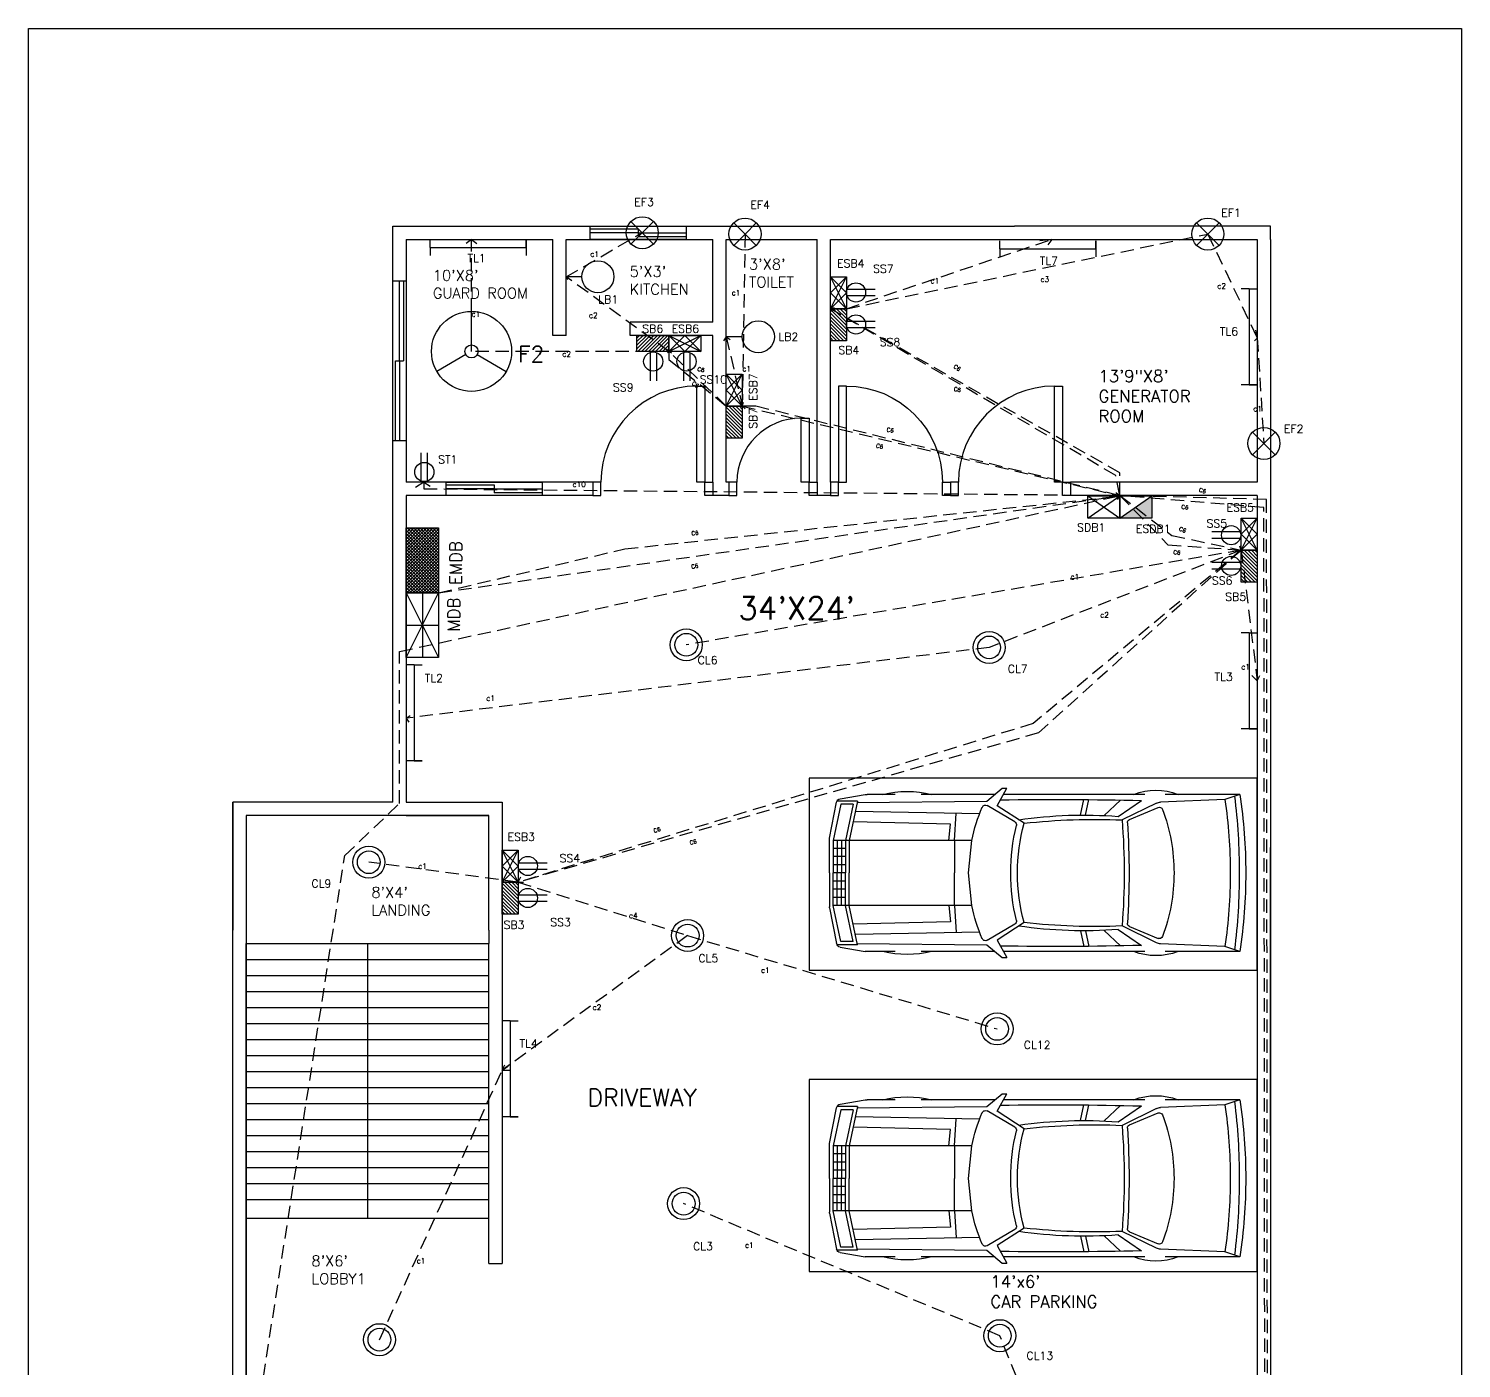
# Model space of a CAD drawing. Header units: inches. Extents: x -1037 to 4136, y -232 to 3826.
# Drawn here: x -356 to 181, y 2002 to 2504 of the extents above; entities that cross this region are included whole.
import ezdxf

# ---------------------------------------------------------------- set-up
doc = ezdxf.new("R2010")
doc.units = ezdxf.units.IN
doc.header["$LTSCALE"] = 20
doc.header["$MEASUREMENT"] = 0
doc.linetypes.add('HIDDEN', pattern=[0.375, 0.25, -0.125])
for name, color, linetype in [('Dimensions', 90, 'Continuous'), ('Doors', 140, 'Continuous'), ('fixture', 4, 'Continuous'), ('FloorPlan', 7, 'Continuous'), ('Hidden', 2, 'HIDDEN'), ('HiddenEMG', 1, 'HIDDEN'), ('Windows', 40, 'Continuous')]:
    doc.layers.add(name, color=color, linetype=linetype)
doc.styles.get("Standard").update_dxf_attribs({"font": 'simplex.shx', "height": 2})
doc.styles.add('style1', font='txt.shx', dxfattribs={"height": 1.5})

# ---------------------------------------------------------------- blocks, each defined once
blk = doc.blocks.new('parking')
at = {"layer": 'FloorPlan'}
blk.add_lwpolyline([(-168, 0), (0, 0), (0, 72), (-168, 72)], close=True, dxfattribs=at)
blk = doc.blocks.new('VEH_027')
for p, q in [((-6963.43, 14465.77), (-6933.25, 14465.77)), ((-6963.43, 14465.77), (-6957.36, 14463.68)), ((-6957.36, 14463.68), (-6931.35, 14462.63)), ((-6924.99, 14465.77), (-6868.03, 14465.77)), ((-6901.12, 14457.4), (-6902.51, 14463.66)), ((-6899.09, 14457.4), (-6900.48, 14463.68)), ((-6867.44, 14468.22), (-6869.41, 14468.22)), ((-6865.42, 14461.16), (-6869.41, 14468.22)), ((-6861.34, 14463.02), (-6867.44, 14468.22)), ((-6864.57, 14465.77), (-6834.82, 14465.77)), ((-6824.27, 14465.77), (-6812.94, 14465.77)), ((-6802.13, 14464.02), (-6812.17, 14465.71)), ((-6918.8, 14455.6), (-6930.41, 14460.44)), ((-6929.72, 14462.22), (-6915.84, 14455.42)), ((-6914.27, 14456.88), (-6923.7, 14463.27)), ((-6915.25, 14463.47), (-6908.6, 14457.22)), ((-6876.36, 14454.09), (-6865.42, 14461.16)), ((-6872.56, 14454.72), (-6861.43, 14461.24)), ((-6809, 14462.54), (-6861.34, 14463.02)), ((-6858.36, 14457.94), (-6808.21, 14458.84)), ((-6848.29, 14447.19), (-6848.93, 14458.11)), ((-6809.11, 14463.08), (-6805.74, 14447.19)), ((-6809.11, 14463.08), (-6800.82, 14463.08)), ((-6807.33, 14461.77), (-6804.23, 14447.19)), ((-6807.33, 14461.77), (-6802.35, 14461.77)), ((-6802.35, 14461.77), (-6799.26, 14447.19)), ((-6797.81, 14448.14), (-6800.64, 14462.57)), ((-6846.58, 14453.71), (-6807.32, 14454.67)), ((-6845.96, 14447.19), (-6846.58, 14453.71)), ((-6853.87, 14434.04), (-6855.2, 14447.19)), ((-6855.2, 14447.19), (-6799.26, 14447.19)), ((-6848.29, 14447.19), (-6848.29, 14434.04)), ((-6805.74, 14447.19), (-6805.74, 14434.04)), ((-6804.23, 14447.19), (-6804.23, 14434.04)), ((-6802.57, 14447.19), (-6802.57, 14434.04)), ((-6800.92, 14447.19), (-6800.92, 14434.04)), ((-6799.26, 14447.19), (-6799.26, 14434.04)), ((-6797.77, 14434.04), (-6797.77, 14447.71)), ((-6804.23, 14443.91), (-6799.26, 14443.91)), ((-6804.23, 14440.62), (-6799.26, 14440.62)), ((-6804.23, 14437.33), (-6799.26, 14437.33)), ((-6855.2, 14420.88), (-6853.87, 14434.04)), ((-6848.29, 14420.88), (-6848.29, 14434.04)), ((-6805.74, 14420.88), (-6805.74, 14434.04)), ((-6804.23, 14434.04), (-6799.26, 14434.04)), ((-6804.23, 14420.88), (-6804.23, 14434.04)), ((-6804.23, 14430.75), (-6799.26, 14430.75)), ((-6802.57, 14420.88), (-6802.57, 14434.04)), ((-6800.92, 14420.88), (-6800.92, 14434.04)), ((-6799.26, 14420.88), (-6799.26, 14434.04)), ((-6797.77, 14434.04), (-6797.77, 14420.37)), ((-6804.23, 14427.46), (-6799.26, 14427.46)), ((-6804.23, 14424.17), (-6799.26, 14424.17)), ((-6855.2, 14420.88), (-6799.26, 14420.88)), ((-6848.29, 14420.88), (-6848.93, 14409.97)), ((-6845.96, 14420.88), (-6846.58, 14414.36)), ((-6809.11, 14404.99), (-6805.74, 14420.88)), ((-6807.33, 14406.31), (-6804.23, 14420.88)), ((-6802.35, 14406.31), (-6799.26, 14420.88)), ((-6797.81, 14419.94), (-6800.64, 14405.5)), ((-6918.8, 14412.47), (-6930.41, 14407.63)), ((-6929.72, 14405.86), (-6915.84, 14412.65)), ((-6876.36, 14413.98), (-6865.42, 14406.91)), ((-6872.56, 14413.36), (-6861.43, 14406.83)), ((-6846.58, 14414.36), (-6807.32, 14413.41)), ((-6914.27, 14411.19), (-6923.7, 14404.8)), ((-6915.25, 14404.6), (-6908.6, 14410.85)), ((-6901.12, 14410.67), (-6902.51, 14404.41)), ((-6899.09, 14410.68), (-6900.48, 14404.39)), ((-6865.42, 14406.91), (-6869.41, 14399.85)), ((-6858.36, 14410.14), (-6808.21, 14409.23)), ((-6807.33, 14406.31), (-6802.35, 14406.31)), ((-6963.43, 14402.3), (-6957.36, 14404.39)), ((-6963.43, 14402.3), (-6933.25, 14402.3)), ((-6957.36, 14404.39), (-6931.35, 14405.44)), ((-6924.99, 14402.3), (-6868.03, 14402.3)), ((-6861.34, 14405.06), (-6867.44, 14399.85)), ((-6864.57, 14402.3), (-6834.82, 14402.3)), ((-6809, 14405.54), (-6861.34, 14405.06)), ((-6824.27, 14402.3), (-6812.94, 14402.3)), ((-6802.13, 14404.05), (-6812.17, 14402.36)), ((-6809.11, 14404.99), (-6800.82, 14404.99)), ((-6867.44, 14399.85), (-6869.41, 14399.85))]:
    blk.add_line(p, q)
for centre, radius, start, end in [((-6749.35, 14434.04), 216.42, 171.5672, 180), ((-6711.26, 14434.04), 251.92, 172.93376, 180), ((-6754.74, 14434.04), 204.78, 171.6755, 180), ((-6929.52, 14442.15), 25.26, 69.26129, 110.73871), ((-6888.32, 13113.39), 1350.35, 89.08622, 91.50148), ((-6829.12, 14424.58), 42.37, 76.46789, 103.5321), ((-6812.94, 14461.11), 4.66, 80.44448, 90), ((-6802.43, 14462.22), 1.83, 11.07809, 80.44448), ((-6864.17, 14434.04), 72.67, 159.33105, 180), ((-6930.92, 14459.22), 1.32, 67.3717, 159.33105), ((-6931.52, 14458.55), 4.08, 63.92234, 87.67777), ((-6860.73, 14460.05), 1.38, 23.7677, 120.39857), ((-6919.8, 14434.04), 65.93, 11.51286, 23.7677), ((-6919.31, 14454.38), 1.32, 356.01803, 67.3717), ((-6627.06, 14434.04), 291.64, 176.01803, 180), ((-6659.29, 14434.04), 257.44, 175.23449, 180), ((-6904.74, 14198.86), 256.81, 83.65681, 92.47815), ((-6900.44, 14274.6), 182.81, 81.73911, 94.3382), ((-6947.94, 14434.04), 74.33, 360, 15.65273), ((-6871.86, 14453.52), 1.38, 120.39857, 193.49828), ((-6953.02, 14434.04), 82.09, 360, 13.49828), ((-6800.02, 14447.71), 2.25, 360, 11.07809), ((-6749.35, 14434.04), 216.42, 180, 188.4328), ((-6711.26, 14434.04), 251.92, 180, 187.06624), ((-6754.74, 14434.04), 204.78, 180, 188.3245), ((-6864.17, 14434.04), 72.67, 180, 200.66894), ((-6627.06, 14434.04), 291.64, 180, 183.98197), ((-6659.29, 14434.04), 257.44, 180, 184.7655), ((-6947.94, 14434.04), 74.33, 344.34727, 360), ((-6953.02, 14434.04), 82.09, 346.50172, 360), ((-6919.8, 14434.04), 65.93, 336.23231, 348.48715), ((-6800.02, 14420.37), 2.25, 348.92191, 360), ((-6919.31, 14413.69), 1.32, 292.6283, 3.98197), ((-6904.74, 14669.21), 256.81, 267.52184, 276.34319), ((-6900.44, 14593.48), 182.81, 265.6618, 278.26089), ((-6871.86, 14414.55), 1.38, 166.50172, 239.60143), ((-6930.92, 14408.85), 1.32, 200.66894, 292.6283), ((-6931.52, 14409.52), 4.08, 272.32223, 296.07766), ((-6860.73, 14408.03), 1.38, 239.60143, 336.23231), ((-6929.52, 14425.92), 25.26, 249.2613, 290.7387), ((-6888.32, 15754.69), 1350.35, 268.49853, 270.91378), ((-6829.12, 14443.5), 42.37, 256.46789, 283.53212), ((-6812.94, 14406.96), 4.66, 269.99999, 279.55553), ((-6802.43, 14405.86), 1.83, 279.55553, 348.92191)]:
    blk.add_arc(centre, radius, start, end)
blk = doc.blocks.new('window5ft')
at = {"layer": 'Windows'}
for p, q in [((0, 0), (60, 0)), ((0, -5), (0, 0)), ((60, 0), (60, -5)), ((0, -1), (30, -1)), ((30, -2.5), (0, -2.5)), ((60, -5), (0, -5)), ((30, -1), (30, -4)), ((30, -2.5), (60, -2.5)), ((60, -4), (30, -4))]:
    blk.add_line(p, q, dxfattribs=at)
blk = doc.blocks.new('window3ft')
at = {"layer": 'Windows'}
for p, q in [((0, 0), (36, 0)), ((0, -5), (0, 0)), ((36, 0), (36, -5)), ((0, -1), (18, -1)), ((18, -2.5), (0, -2.5)), ((36, -5), (0, -5)), ((18, -1), (18, -4)), ((18, -2.5), (36, -2.5)), ((36, -4), (18, -4))]:
    blk.add_line(p, q, dxfattribs=at)
blk = doc.blocks.new('door3ft')
at = {"layer": 'Doors'}
for points in [[(-3, 5), (-6, 5), (-6, 41), (-3, 41)], [(-42, 5), (-45, 5), (-45, 0), (-42, 0)], [(0, 0), (-3, 0), (-3, 5), (0, 5)]]:
    blk.add_lwpolyline(points, close=True, dxfattribs=at)
blk.add_arc((-6, 5), 36, 90, 180, dxfattribs=at)
blk = doc.blocks.new('door2ft')
at = {"layer": 'Doors'}
for points in [[(-3, 5), (-6, 5), (-6, 29), (-3, 29)], [(-30, 5), (-33, 5), (-33, 0), (-30, 0)], [(0, 0), (-3, 0), (-3, 5), (0, 5)]]:
    blk.add_lwpolyline(points, close=True, dxfattribs=at)
blk.add_arc((-6, 5), 24, 90, 180, dxfattribs=at)
blk = doc.blocks.new('tubelight')
at = {"layer": 'fixture'}
for p, q in [((-18, 0), (-18, 3)), ((-18, 0), (18, 0)), ((-18, 0), (-18, -3)), ((18, 0), (18, 3)), ((18, 3), (18, 0)), ((18, 0), (18, -3))]:
    blk.add_line(p, q, dxfattribs=at)
blk = doc.blocks.new('ceiling light')
at = {"layer": 'fixture'}
for radius in [6, 6, 4.27]:
    blk.add_circle((0, 0), radius, dxfattribs=at)
blk = doc.blocks.new('switch board')
at = {"layer": 'fixture'}
h = blk.add_hatch(dxfattribs=at)
h.set_pattern_fill('ANSI31', color=256, scale=15, style=0)
h.set_pattern_definition([(45, (-1280.7453, -48.5972), (-1.3258252, 1.3258252), [])])
h.paths.add_polyline_path([(24, -12), (24, 0), (0, 0), (0, -12)])
for p, q in [((0, 0), (24, 0)), ((0, -12), (0, 0)), ((24, 0), (24, -12)), ((24, -12), (0, -12))]:
    blk.add_line(p, q, dxfattribs=at)
blk = doc.blocks.new('emergency sb')
at = {"layer": 'fixture'}
for p, q in [((-12, 6), (12, 6)), ((-12, -6), (-12, 6)), ((-12, -6), (12, 6)), ((-12, 6), (12, -6)), ((-12, -6), (0, 6)), ((0, -6), (-12, 6)), ((0, 6), (12, -6)), ((12, 6), (0, -6)), ((12, 6), (12, -6)), ((12, -6), (-12, -6))]:
    blk.add_line(p, q, dxfattribs=at)
blk = doc.blocks.new('2pin')
at = {"layer": 'fixture'}
for p, q in [((-17.66, 4), (0, 4)), ((-17.66, 0), (0, 0))]:
    blk.add_line(p, q, dxfattribs=at)
blk.add_circle((-12, 2), 6, dxfattribs=at)
blk = doc.blocks.new('bulb light')
at = {"layer": 'fixture'}
blk.add_line((-6, 0), (0, 0), dxfattribs=at)
blk.add_circle((-12, 0), 6, dxfattribs=at)
blk = doc.blocks.new('fan')
at = {"layer": 'fixture'}
for p, q in [((0, 2.45), (0, 15)), ((-2.12, -1.22), (-12.99, -7.5)), ((2.12, -1.22), (12.99, -7.5))]:
    blk.add_line(p, q, dxfattribs=at)
for radius in [15, 2.45]:
    blk.add_circle((0, 0), radius, dxfattribs=at)
blk = doc.blocks.new('main distribution board')
at = {"layer": 'fixture'}
for p, q in [((-12, 6), (12, 6)), ((-12, -6), (-12, 6)), ((-12, -6), (12, 6)), ((-12, 6), (12, -6)), ((12, 6), (12, -6)), ((12, -6), (-12, -6))]:
    blk.add_line(p, q, dxfattribs=at)
blk = doc.blocks.new('emergency sdb')
at = {"layer": 'fixture'}
blk.add_hatch(color=256, dxfattribs=at).paths.add_polyline_path([(24, -12), (24, 0), (0, -12)])
for p, q in [((0, 0), (24, 0)), ((0, -12), (0, 0)), ((0, -12), (24, 0)), ((24, 0), (24, -12)), ((24, -12), (0, -12))]:
    blk.add_line(p, q, dxfattribs=at)
blk = doc.blocks.new('exhaust fan')
at = {"layer": 'fixture'}
for q in [(-6.36, 6.36), (-6.36, -6.36), (6.36, 6.36), (6.36, -6.36)]:
    blk.add_line((0, 0), q, dxfattribs=at)
blk.add_circle((0, 0), 9, dxfattribs=at)

msp = doc.modelspace()

# ---------------------------------------------------------------- hatches: boundary and pattern name
at = {"layer": 'fixture'}
h = msp.add_hatch(dxfattribs=at)
h.set_pattern_fill('ANSI37', color=256, scale=6.75, angle=90, style=0)
h.set_pattern_definition([(135, (861.1125, 1036.325), (-0.59662135, -0.59662135), []), (225, (861.1125, 1036.325), (0.59662135, -0.59662135), [])])
h.paths.add_polyline_path([(-214.5, 2292.5), (-214.5, 2316.8), (-202.35, 2316.8), (-202.35, 2292.5)])

# ---------------------------------------------------------------- linework, layer by layer
for p, q in [((-214.5, 2292.5), (-202.35, 2292.5)), ((-214.5, 2268.2), (-202.35, 2292.5)), ((-214.5, 2292.5), (-202.35, 2268.2)), ((-208.425, 2292.5), (-208.425, 2268.2)), ((-214.5, 2280.35), (-202.35, 2280.35))]:
    msp.add_line(p, q, dxfattribs=at)
for points in [[(-214.5, 2268.2), (-214.5, 2316.8), (-202.35, 2316.8), (-202.35, 2268.2)], [(-214.5, 2292.5), (-214.5, 2316.8), (-202.35, 2316.8), (-202.35, 2292.5)]]:
    msp.add_lwpolyline(points, close=True, dxfattribs=at)
at = {"layer": 'FloorPlan'}
for p, q in [((-219.5, 2425), (-219.5, 2430)), ((-219.5, 2430), (-214.5, 2430)), ((-219.5, 2430), (-123.5, 2430)), ((-214.5, 2430), (-118.5, 2430)), ((-118.5, 2430), (8.5, 2430)), ((8.5, 2430), (13.5, 2430)), ((109.5, 2430), (13.5, 2430)), ((109.5, 2425), (109.5, 2430)), ((-219.5, 2214), (-219.5, 2425)), ((-214.5, 2425), (-159.5, 2425)), ((-214.5, 2425), (-159.5, 2425)), ((-214.5, 2425), (-214.5, 2334)), ((-159.5, 2389), (-159.5, 2425)), ((-154.5, 2389), (-154.5, 2425)), ((-154.5, 2425), (-123.5, 2425)), ((-154.5, 2425), (-123.5, 2425)), ((-123.5, 2425), (-99.5, 2425)), ((-99.5, 2394), (-99.5, 2425)), ((-94.5, 2334), (-94.5, 2425)), ((-94.5, 2425), (-60.5, 2425)), ((-60.5, 2334), (-60.5, 2425)), ((-55.5, 2425), (104.5, 2425)), ((-55.5, 2334), (-55.5, 2425)), ((104.5, 2425), (104.5, 2334)), ((109.5, 2425), (109.5, 1741)), ((109.5, 2425), (109.5, 1741)), ((-99.5, 2394), (-130.5, 2394)), ((-130.5, 2389), (-130.5, 2394)), ((-154.5, 2389), (-159.5, 2389)), ((-99.5, 2389), (-130.5, 2389)), ((-99.5, 2334), (-99.5, 2389)), ((-144.5, 2334), (-214.5, 2334)), ((-93.5, 2334), (-94.5, 2334)), ((104.5, 2334), (34.5, 2334)), ((-214.5, 2329), (-214.5, 2214)), ((-144.5, 2329), (-214.5, 2329)), ((-93.5, 2329), (-99.5, 2329)), ((-93.5, 2329), (-99.5, 2329)), ((-55.5, 2329), (-60.5, 2329)), ((104.5, 2329), (34.5, 2329)), ((104.5, 2329), (104.5, 1806)), ((-219.5, 2214), (-279.5, 2214)), ((-279.5, 2214), (-279.5, 2166)), ((-279.5, 1777), (-279.5, 2214)), ((-214.5, 2214), (-178.5, 2214)), ((-178.5, 2214), (-178.5, 2041)), ((-214.5, 2209), (-274.5, 2209)), ((-274.5, 2209), (-274.5, 2161)), ((-183.5, 2209), (-214.5, 2209)), ((-214.5, 2209), (-183.5, 2209)), ((-214.5, 2209), (-183.5, 2209)), ((-183.5, 2166), (-183.5, 2209)), ((109.5, 2089), (109.5, 2197)), ((-279.5, 2161), (-279.5, 2166)), ((-183.5, 2166), (-183.5, 2161)), ((-279.5, 1777), (-279.5, 2161)), ((-274.5, 2161), (-274.5, 1974)), ((-274.5, 2161), (-274.5, 2125)), ((-274.5, 2161), (-183.5, 2161)), ((-274.5, 1974), (-274.5, 2161)), ((-229, 2161), (-229, 2058)), ((-183.5, 2041), (-183.5, 2161)), ((-274.5, 2155), (-183.5, 2155)), ((-274.5, 2149), (-183.5, 2149)), ((-274.5, 2143), (-183.5, 2143)), ((-274.5, 2137), (-183.5, 2137)), ((-274.5, 2131), (-183.5, 2131)), ((-274.5, 2125), (-274.5, 2119)), ((-274.5, 2125), (-183.5, 2125)), ((-274.5, 2119), (-183.5, 2119)), ((-274.5, 2113), (-183.5, 2113)), ((-274.5, 2107), (-183.5, 2107)), ((-274.5, 2101), (-183.5, 2101)), ((-274.5, 2095), (-183.5, 2095)), ((-274.5, 2089), (-183.5, 2089)), ((-274.5, 2083), (-183.5, 2083)), ((-274.5, 2077), (-183.5, 2077)), ((-274.5, 2071), (-183.5, 2071)), ((-274.5, 2065), (-183.5, 2065)), ((-274.5, 2058), (-183.5, 2058)), ((-183.5, 2041), (-178.5, 2041))]:
    msp.add_line(p, q, dxfattribs=at)
msp.add_lwpolyline([(-356, 2504), (181, 2504), (181, 1672.5), (-356, 1672.5)], close=True, dxfattribs=at)
at = {"layer": 'Hidden'}
for p, q in [((-154.5, 2411.00045), (-126, 2427.5)), ((-87.5, 2427), (-88.5, 2362.5)), ((-49.5, 2399), (86, 2427)), ((86, 2427), (104.5, 2388)), ((-154.5, 2411.00045), (-153.50009, 2411.50018)), ((-116, 2383), (-154.5, 2411.00045)), ((-154.5, 2411.00045), (-154, 2410)), ((-55.5, 2399), (-54, 2399.5)), ((53, 2337.5), (-55.5, 2399)), ((104.5, 2388), (104, 2391)), ((104.5, 2388), (103.5, 2387)), ((104.5, 2388), (107, 2348.5)), ((-116, 2383), (-116.5, 2382.5)), ((-116, 2383), (-116, 2380)), ((-116, 2380), (-94.5, 2362.5)), ((-83.5, 2362.5), (-88.5, 2362.5)), ((-88.5, 2362.5), (-87.5, 2361.5)), ((52.56392, 2329.00399), (-83.5, 2362.5)), ((53, 2328.90044), (53, 2337.5)), ((-207.9, 2334), (-211, 2332)), ((-207.9, 2334), (-207.9, 2331.5)), ((-207.9, 2334), (-205.5, 2332.5)), ((-207.9, 2331.5), (52.98035, 2329)), ((-202.35, 2292.5), (53.12942, 2328.90044)), ((53.12942, 2328.90044), (52, 2327.5)), ((107, 2324.5), (53, 2329)), ((53, 2329), (72.5, 2314)), ((107.5, 1790.5), (107, 2324.5)), ((72.5, 2314), (98.5, 2308.5)), ((98.5, 2308.5), (98, 2310)), ((98.5, 2308.5), (4, 2272)), ((98.5, 2308.5), (22.5, 2240)), ((98.5, 2308.5), (104.5, 2259.5)), ((4, 2272), (-214.5, 2245.5)), ((104.5, 2259.5), (102.5, 2261.5)), ((104.5, 2259.5), (105.5, 2261.5)), ((-214.5, 2245.5), (-213, 2246.5)), ((-214.5, 2245.5), (-213.5, 2244)), ((22.5, 2240), (-172.5, 2184)), ((-172.5, 2184), (-109, 2164)), ((-172.5, 2184), (-170.5, 2184)), ((-109, 2164), (-178.5, 2113.5)), ((-109, 2164), (7, 2129)), ((-224.5, 2012.5), (-178.5, 2113.5)), ((-178.5, 2113.5), (-177.5, 2115.5)), ((-178.5, 2113.5), (-176.32945, 2115.07716)), ((-178.5, 2113.5), (-175.5, 2113.5))]:
    msp.add_line(p, q, dxfattribs=at)
at = {"layer": 'HiddenEMG'}
for p, q in [((-190, 2425), (-192, 2423.5)), ((-190, 2383), (-190, 2425)), ((-190, 2425), (-188, 2423.5)), ((-49.5, 2399), (27.5, 2425)), ((27.5, 2425), (23, 2424.5)), ((27.5, 2425), (26, 2423)), ((51.5, 2336.5), (-55.5, 2399)), ((-55.5, 2399), (-55, 2398)), ((-94.5, 2388.5), (-95.5, 2387)), ((-94.5, 2388.5), (-88.5, 2362.5)), ((-94.5, 2388.5), (-93, 2387.5)), ((-116, 2383), (-190, 2383)), ((-94.5, 2362.5), (-116, 2383)), ((-116, 2383), (-115, 2382.5)), ((-88.5, 2362.5), (-88, 2364)), ((-88.5, 2362.5), (53, 2328.90044)), ((53, 2328.90044), (51.5, 2336.5)), ((-217, 2270.5), (53, 2328.90044)), ((-132.5, 2309), (53, 2328.73996)), ((53, 2328.73996), (51.5, 2330)), ((52.98035, 2329), (71, 2310.5)), ((108, 2327.5), (53, 2329)), ((108.5, 1790), (108, 2327.5)), ((71, 2310.5), (98.5, 2308.5)), ((-202.35, 2292.5), (-132.5, 2309)), ((98.5, 2308.5), (-109.5, 2273)), ((98.5, 2308.5), (20.5, 2243.5)), ((98.5, 2308.5), (97.5, 2307.5)), ((-217, 2213.5), (-217, 2270.5)), ((20.5, 2243.5), (-172.5, 2184)), ((-237.5, 2194), (-217, 2213.5)), ((-268, 1998.5), (-237.5, 2194)), ((-172.5, 2184), (-228.5, 2191.5)), ((-172.5, 2184), (-171.5, 2186)), ((8, 2014), (-110.5, 2063.5)), ((98.5, 1790), (8, 2014))]:
    msp.add_line(p, q, dxfattribs=at)

# ---------------------------------------------------------------- block references
at = {"xscale": -0.928571428572468, "yscale": 0.928571428572468, "zscale": 0.9285714285714286}
for p in [(-6368.04374, -11215.56336), (-6368.04374, -11330.06337)]:
    msp.add_blockref('VEH_027', p, dxfattribs=at)
at = {"layer": 'Doors'}
for name, p in [('door3ft', (-99.5, 2329)), ('door3ft', (34.5, 2329)), ('door2ft', (-60.5, 2329))]:
    msp.add_blockref(name, p, dxfattribs=at)
at = {"layer": 'Doors', "xscale": -1}
msp.add_blockref('door3ft', (-55.5, 2329), dxfattribs=at)
at = {"layer": 'fixture'}
for name, p, xscale, yscale, zscale in [('exhaust fan', (-126, 2427.5), 0.6666666666666666, 0.6666666666666666, 0.6666666666666666), ('exhaust fan', (-87.5, 2427), 0.6666666666666666, 0.6666666666666666, 0.6666666666666666), ('exhaust fan', (86, 2427), 0.6666666666666666, 0.6666666666666666, 0.6666666666666666), ('switch board', (-128, 2389), 0.5, 0.5, 0.5), ('emergency sb', (-110, 2386), 0.5, 0.5, 0.5), ('exhaust fan', (107, 2348.5), 0.6666666666666666, 0.6666666666666666, 0.6666666666666666)]:
    msp.add_blockref(name, p, dxfattribs=dict(at, xscale=xscale, yscale=yscale, zscale=zscale))
for name, p in [('tubelight', (-187.5, 2422)), ('tubelight', (26, 2421.5)), ('fan', (-190, 2383)), ('ceiling light', (-109.5, 2273)), ('ceiling light', (4, 2272)), ('ceiling light', (-228.5, 2191.5)), ('ceiling light', (-109, 2164)), ('ceiling light', (7, 2129)), ('ceiling light', (-110.5, 2063.5)), ('ceiling light', (8, 2014)), ('ceiling light', (-224.5, 2012.5))]:
    msp.add_blockref(name, p, dxfattribs=at)
for name, p, rotation in [('bulb light', (-154.62553, 2411.00045), 180), ('tubelight', (101.5, 2388.5), 270), ('bulb light', (-94.5, 2388.5), 180), ('tubelight', (101.5, 2259.5), 270), ('tubelight', (-211.5, 2247.5), 270), ('tubelight', (-175.5, 2114), 270)]:
    msp.add_blockref(name, p, dxfattribs=dict(at, rotation=rotation))
at = {"layer": 'fixture', "xscale": 0.5, "yscale": 0.5, "zscale": 0.5, "rotation": 90}
for name, p in [('emergency sb', (-52.5, 2405)), ('switch board', (-55.5, 2387)), ('emergency sb', (-91.5, 2368.5)), ('switch board', (-94.5, 2350.5)), ('emergency sb', (101.5, 2314.5)), ('switch board', (98.5, 2296.5)), ('emergency sb', (-175.5, 2190)), ('switch board', (-178.5, 2172))]:
    msp.add_blockref(name, p, dxfattribs=at)
at = {"layer": 'fixture'}
for name, p, xscale, yscale in [('2pin', (-38.7, 2403.9), 0.6000000000000227, 0.6000000000000227), ('2pin', (-38.7, 2391.9), 0.6000000000000227, 0.6000000000000227), ('main distribution board', (47, 2324.70044), 0.5, 0.6999999999999886), ('emergency sdb', (53, 2328.90044), 0.5, 0.7), ('2pin', (-161.7, 2188.9), 0.6000000000000227, 0.6000000000000227)]:
    msp.add_blockref(name, p, dxfattribs=dict(at, xscale=xscale, yscale=yscale))
for p, xscale, yscale, rotation in [((-123.1, 2372), 0.6000000000000227, 0.6000000000000227, 270), ((-110.6, 2372), 0.6000000000000227, 0.6000000000000227, 270), ((-206.5, 2345), 0.5999999999994543, 0.5999999999994543, 90), ((87.5, 2315.3), 0.6000000000000227, 0.6000000000000227, 180), ((87.5, 2303.8), 0.6000000000000227, 0.6000000000000227, 180)]:
    msp.add_blockref('2pin', p, dxfattribs=dict(at, xscale=xscale, yscale=yscale, rotation=rotation))
at = {"layer": 'FloorPlan'}
for p in [(104.5, 2151), (104.5, 2038)]:
    msp.add_blockref('parking', p, dxfattribs=at)
at = {"layer": 'HiddenEMG', "xscale": 0.6000000000000227, "yscale": 0.6000000000000227}
msp.add_blockref('2pin', (-161.7, 2176.9), dxfattribs=at)
at = {"layer": 'Windows'}
for p in [(-145.5, 2430), (-199.5, 2334)]:
    msp.add_blockref('window3ft', p, dxfattribs=at)
at = {"layer": 'Windows', "rotation": 90}
msp.add_blockref('window5ft', (-219.5, 2349.5), dxfattribs=at)

# ---------------------------------------------------------------- texts
at = {"layer": 'Dimensions'}
for s, height, p in [("3'X8'", 4, (-86, 2413.66667)), ("10'X8'", 4, (-204.5, 2409.5)), ("5'X3'", 4, (-130.73479, 2410.93965)), ('GUARD ROOM', 4, (-204.5, 2402.83333)), ('KITCHEN', 4, (-130.73479, 2404.27298)), ('TOILET', 4, (-86, 2407)), ('13\'9"X8\'', 4.5, (45, 2371.5)), ('GENERATOR', 4.5, (45, 2364)), ('ROOM', 4.5, (45, 2356.5)), ("34'X24'", 8.5, (-90, 2282.5)), ("8'X4'", 4, (-227.53985, 2178.18941)), ('LANDING', 4, (-227.53985, 2171.52274)), ('DRIVEWAY', 6.5, (-146.5, 2100)), ("8'X6'", 4, (-250, 2040)), ('LOBBY1', 4, (-250, 2033.33333)), ("14'x6'", 4.5, (4.5, 2032)), ('CAR PARKING', 4.5, (4.5, 2024.5))]:
    msp.add_text(s, height=height, dxfattribs=at).set_placement(p)
at = {"layer": 'fixture', "attachment_point": 1}
for s, insert, char_height, width in [('EF3', (-129, 2440.5), 3, 21.9196211), ('EF4', (-85.5, 2439.5), 3, 21.9196211), ('EF1', (91, 2436.5), 3, 21.9196211), ('TL1', (-191.5, 2419.5), 3, 21), ('ESB4', (-53, 2417.5), 3, 15.9196211), ('TL7', (23, 2418.5), 3, 21), ('SS7', (-39.5, 2415.5), 3, 21), ('LB1', (-142.5, 2404), 3, 21), ('SB6', (-126, 2393), 3, 15.9196211), ('ESB6', (-115, 2393), 3, 15.9196211), ('LB2', (-75, 2390), 3, 21), ('TL6', (90.5, 2392), 3, 21), ('F2', (-172.5, 2385), 6, 21.9196211), ('SB4', (-52.5, 2385), 3, 15.9196211), ('SS8', (-37, 2388), 3, 21), ('SS10', (-104.5, 2374), 3, 21), ('SS9', (-137, 2371), 3, 21), ('EF2', (114.5, 2355.5), 3, 21.9196211), ('ST1', (-202.5, 2344), 3, 15.9196211), ('ESB5', (93, 2326), 3, 15.9196211), ('SS5', (85.5, 2320), 3, 21), ('SDB1', (37, 2318.5), 3, 21.9196211), ('ESDB1', (59, 2318), 3, 21.9196211), ('SS6', (87.48469, 2298.57173), 3, 21), ('SB5', (92.5, 2292.5), 3, 15.9196211), ('CL6', (-105.25736, 2268.75736), 3, 15.9196211), ('TL2', (-207.5, 2262), 3, 21), ('CL7', (11, 2265.5), 3, 15.9196211), ('TL3', (88.5, 2262.5), 3, 21), ('ESB3', (-176.5, 2202.5), 3, 15.9196211), ('SS4', (-157, 2194.5), 3, 21), ('CL9', (-250, 2185), 3, 15.9196211), ('SB3', (-178, 2169.5), 3, 15.9196211), ('SS3', (-160.5, 2170.5), 3, 21), ('CL5', (-105, 2157), 3, 15.9196211), ('TL4', (-172, 2125), 3, 21), ('CL12', (17, 2124.5), 3, 15.9196211), ('CL3', (-107, 2049), 3, 15.9196211), ('CL13', (18, 2008), 3, 15.9196211)]:
    msp.add_mtext(s, dxfattribs=dict(at, insert=insert, char_height=char_height, width=width))
at = {"layer": 'fixture', "attachment_point": 1, "rotation": 90}
for s, insert, char_height, width in [('ESB7', (-86, 2364.5), 3, 15.9196211), ('SB7', (-86, 2354), 3, 15.9196211), ('EMDB', (-198.14934, 2295.5), 4.5, 32.8794316), ('MDB', (-198.89934, 2278), 4.5, 32.8794316)]:
    msp.add_mtext(s, dxfattribs=dict(at, insert=insert, char_height=char_height, width=width))
at = {"layer": 'Hidden', "style": 'style1'}
for rotation, p in [(324.4623222, (-9.5, 2377)), (324.4623222, (-107.58269, 2370.70667)), (349.6951535, (-34.5, 2353)), (353.6598083, (76, 2324)), (336.037511, (75, 2316)), (10.0079798, (-107.5, 2301.5)), (15.524111, (-108, 2198))]:
    msp.add_text('C6', height=1.5, rotation=rotation, dxfattribs=at).set_placement(p)
at = {"layer": 'Hidden', "char_height": 2, "attachment_point": 1}
for s, insert, width in [('c1', (-145.5, 2420.5), 10.5), ('c1', (-92.5, 2406), 9.4907251), ('c3', (23.24015, 2411.02056), 4.7598463), ('c2', (89.5, 2408.5), 7.7022675), ('c2', (-146, 2397.5), 15.5), ('c1', (103, 2362.5), 3), ('c10', (-152.14519, 2334.1666), 17.5), ('c2', (45.61547, 2285.21126), 14.3845274), ('c1', (98.5, 2265.75), 13.2118383), ('c1', (-184.5, 2254), 39.3639386), ('c4', (-131, 2172.5), 9.5365854), ('c1', (-81.5, 2152), 12), ('c2', (-144.62575, 2138.11366), 9.6257537), ('c1', (-210.55472, 2043.11898), 14.5547211)]:
    msp.add_mtext(s, dxfattribs=dict(at, insert=insert, width=width))
at = {"layer": 'HiddenEMG', "style": 'style1'}
for rotation, p in [(347.9052429, (-105.44385, 2375.71271)), (347.9052429, (-9.34595, 2368.24316)), (347.9052429, (-38.5, 2347)), (341.5650512, (82.5, 2330.5)), (5.7105931, (-107.5, 2314)), (354.2894069, (73, 2307)), (17.5255684, (-121.5, 2202.5))]:
    msp.add_text('C6', height=1.5, rotation=rotation, dxfattribs=at).set_placement(p)
at = {"layer": 'HiddenEMG', "char_height": 2, "attachment_point": 1}
for s, insert, width in [('c1', (-18, 2410.5), 7.5), ('c1', (-190, 2398), 10.8892903), ('c2', (-156, 2383), 3), ('c1', (-88.5, 2377.5), 5.5), ('c1', (34.5, 2299.5), 8), ('c1', (-210, 2191), 3.5), ('c1', (-87.5, 2048.94084), 40.183757)]:
    msp.add_mtext(s, dxfattribs=dict(at, insert=insert, width=width))

doc.saveas('drawing.dxf')
